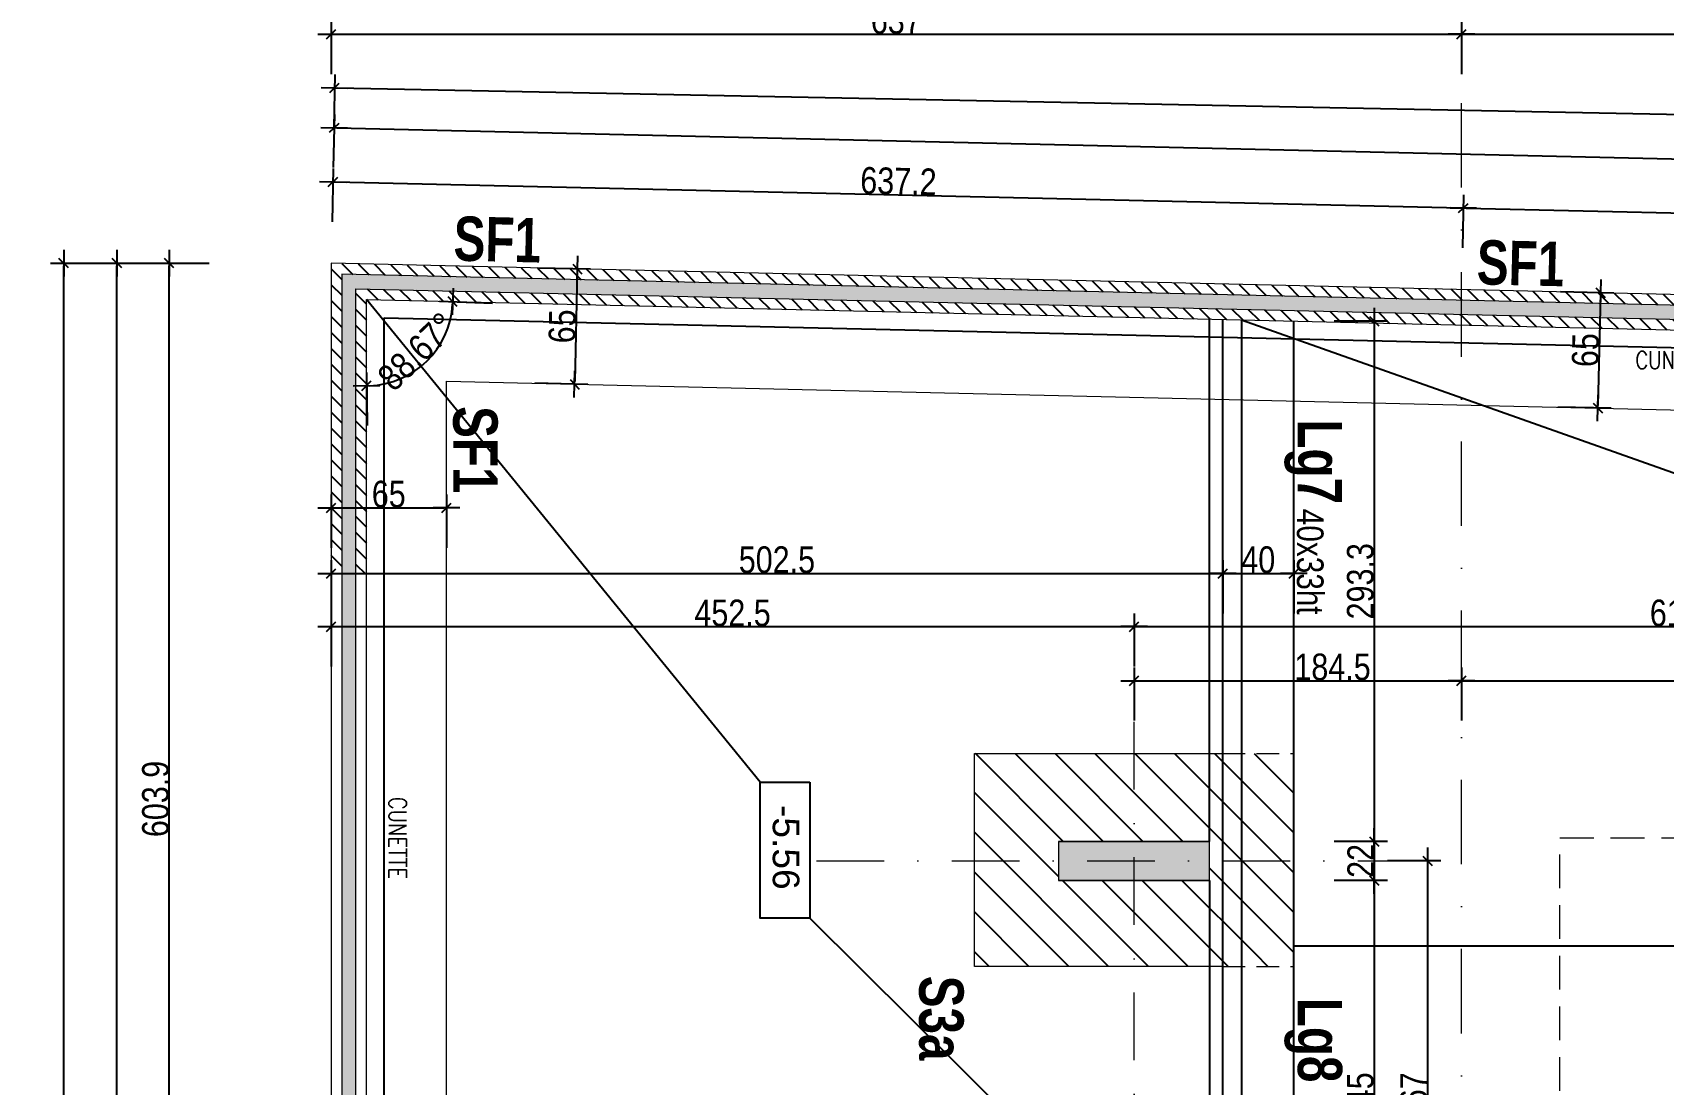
# Model space of a CAD drawing. Header units: centimetres. Extents: x -4990 to 114398, y -61489 to -12305.
# Drawn here: x 65078 to 65997, y -18808 to -18215 of the extents above; entities that cross this region are included whole.
import ezdxf
from ezdxf.enums import TextEntityAlignment as Align

# ---------------------------------------------------------------- set-up
doc = ezdxf.new("R2010")
doc.units = ezdxf.units.CM
doc.header["$LTSCALE"] = 0.5
for name, pattern in [('CACHEX2', [19.05, 12.7, -6.35]), ('TIRETPT2', [12.7, 6.35, -3.175, 0, -3.175]), ('TIRETPTX2', [50.8, 25.4, -12.7, 0, -12.7])]:
    doc.linetypes.add(name, pattern=pattern)
doc.layers.get('DEFPOINTS').update_dxf_attribs({"linetype": 'CONTINUOUS'})
for name, color, linetype in [('01_cote_gen', 4, 'CONTINUOUS'), ('01_linteaux', 2, 'CONTINUOUS'), ('01_poch_murs', 253, 'CONTINUOUS'), ('01_poch_poteaux', 250, 'CONTINUOUS'), ('01_poch_Semelles', 253, 'CONTINUOUS'), ('01_texte', 230, 'CONTINUOUS'), ('AA_COTES', 2, 'CONTINUOUS')]:
    doc.layers.add(name, color=color, linetype=linetype)
for name, color, linetype, lineweight in [('01_murs_coup', 5, 'CONTINUOUS', 60), ('01_sem', 42, 'CONTINUOUS', 15), ('01_tram_axes', 2, 'TIRETPTX2', 9)]:
    doc.layers.add(name, color=color, linetype=linetype, lineweight=lineweight)
doc.styles.add('ARIAL', font='arial.ttf')
doc.styles.add('impact', font='impact.ttf')
doc.styles.add('MATTE_TXT', font='arial.ttf')
doc.styles.add('SIMPLEX1', font='SIMPLEX.shx', dxfattribs={"width": 0.8, "height": 10})
doc.styles.add('STYLE2', font='ARIALN.TTF')
doc.dimstyles.new('JB50', dxfattribs={"dimscale": 0.1, "dimtxt": 150, "dimasz": 15, "dimexe": 0.1, "dimexo": 0.1, "dimgap": 0.09, "dimtad": 1, "dimdec": 1, "dimdsep": 46, "dimtxsty": 'STYLE2', "dimblk1": 'BOND_G', "dimblk2": 'BOND_D', "dimsah": 1, "dimcen": 1.5, "dimdle": 0.01, "dimse1": 1, "dimse2": 1, "dimclrd": 4, "dimclre": 2, "dimclrt": 6, "dimazin": 2, "dimtfac": 2.333333, "dimtdec": 1, "dimtix": 1, "dimtmove": 2, "dimatfit": 3, "dimldrblk": 'BOND_G', "dimfxl": 1, "dimtolj": 1, "dimtzin": 0, "dimarcsym": 0})
pattern_1 = [(315, (86033.132, 37511.667), (4.49012806, 4.49012806), [])]

# ---------------------------------------------------------------- blocks, each defined once
blk = doc.blocks.new('BOND_G')
at = {"layer": 'AA_COTES', "color": 0}
for p, q in [((0, -5), (0, 15)), ((5, 0), (-5, 0)), ((1.77, 1.77), (-1.77, -1.77))]:
    blk.add_line(p, q, dxfattribs=at)
blk = doc.blocks.new('BOND_D')
at = {"layer": 'AA_COTES', "color": 0}
for p, q in [((5, 0), (-5, 0)), ((-1.77, -1.77), (1.77, 1.77)), ((0, 5), (0, -15))]:
    blk.add_line(p, q, dxfattribs=at)
blk = doc.blocks.new('*D1140')
at = {"layer": '01_cote_gen', "color": 4, "lineweight": -2, "transparency": 16777216}
blk.add_line((65155.16, -18947.36), (65155.16, -18346.5), dxfattribs=at)
at = {"layer": 'DEFPOINTS', "color": 0, "transparency": 16777216}
for p in [(65155.16, -18345), (65246.39, -18345), (65177.66, -18948.86)]:
    blk.add_point(p, dxfattribs=at)
at = {"layer": '01_cote_gen', "color": 4, "lineweight": -2, "transparency": 16777216, "xscale": 1.5, "yscale": 1.5, "zscale": 1.5}
for name, p, rotation in [('BOND_D', (65155.16, -18345), 90), ('BOND_G', (65155.16, -18948.86), 270)]:
    blk.add_blockref(name, p, dxfattribs=dict(at, rotation=rotation))
at = {"layer": '01_cote_gen', "color": 6, "transparency": 16777216, "insert": (65147.5, -18646.93), "char_height": 15, "attachment_point": 5, "rotation": 90, "style": 'STYLE2'}
blk.add_mtext('\\A1;603.9', dxfattribs=at)
blk = doc.blocks.new('*D1143')
at = {"layer": '01_cote_gen', "color": 4, "lineweight": -2, "transparency": 16777216}
blk.add_line((65125.75, -19702.36), (65125.75, -18346.5), dxfattribs=at)
at = {"layer": 'DEFPOINTS', "color": 0, "transparency": 16777216}
for p in [(65125.75, -18345), (65246.39, -18345), (65118.25, -19703.86)]:
    blk.add_point(p, dxfattribs=at)
at = {"layer": '01_cote_gen', "color": 4, "lineweight": -2, "transparency": 16777216, "xscale": 1.5, "yscale": 1.5, "zscale": 1.5}
for name, p, rotation in [('BOND_D', (65125.75, -18345), 90), ('BOND_G', (65125.75, -19703.86), 270)]:
    blk.add_blockref(name, p, dxfattribs=dict(at, rotation=rotation))
at = {"layer": '01_cote_gen', "color": 6, "transparency": 16777216, "insert": (65118.08, -19024.43), "char_height": 15, "attachment_point": 5, "rotation": 90, "style": 'STYLE2'}
blk.add_mtext('\\A1;1358.9', dxfattribs=at)
blk = doc.blocks.new('*D1144')
at = {"layer": '01_cote_gen', "color": 4, "lineweight": -2, "transparency": 16777216}
blk.add_line((65095.72, -20890.92), (65095.72, -18346.5), dxfattribs=at)
at = {"layer": 'DEFPOINTS', "color": 0, "transparency": 16777216}
for p in [(65095.72, -18345), (65177.66, -18345), (65177.66, -20892.42)]:
    blk.add_point(p, dxfattribs=at)
at = {"layer": '01_cote_gen', "color": 4, "lineweight": -2, "transparency": 16777216, "xscale": 1.5, "yscale": 1.5, "zscale": 1.5}
for name, p, rotation in [('BOND_D', (65095.72, -18345), 90), ('BOND_G', (65095.72, -20892.42), 270)]:
    blk.add_blockref(name, p, dxfattribs=dict(at, rotation=rotation))
at = {"layer": '01_cote_gen', "color": 6, "transparency": 16777216, "insert": (65088.05, -19618.71), "char_height": 15, "attachment_point": 5, "rotation": 90, "style": 'STYLE2'}
blk.add_mtext('\\A1;2547.4', dxfattribs=at)
blk = doc.blocks.new('*D1145')
at = {"layer": '01_cote_gen', "color": 4, "lineweight": -2, "transparency": 16777216}
blk.add_line((65864.2, -18683.36), (65864.2, -18947.36), dxfattribs=at)
at = {"layer": 'DEFPOINTS', "color": 0, "transparency": 16777216}
for p in [(65865.62, -18681.86), (65864.2, -18948.86), (65865.62, -18948.86)]:
    blk.add_point(p, dxfattribs=at)
at = {"layer": '01_cote_gen', "color": 4, "lineweight": -2, "transparency": 16777216, "xscale": 1.5, "yscale": 1.5, "zscale": 1.5}
for name, p, rotation in [('BOND_G', (65864.2, -18681.86), 90), ('BOND_D', (65864.2, -18948.86), 270)]:
    blk.add_blockref(name, p, dxfattribs=dict(at, rotation=rotation))
at = {"layer": '01_cote_gen', "color": 6, "transparency": 16777216, "insert": (65856.53, -18815.36), "char_height": 15, "attachment_point": 5, "rotation": 90, "style": 'STYLE2'}
blk.add_mtext('\\A1;267', dxfattribs=at)
blk = doc.blocks.new('*D1160')
at = {"layer": '01_cote_gen', "color": 4, "lineweight": -2, "transparency": 16777216}
blk.add_line((65247.9, -18549.82), (65697.4, -18549.82), dxfattribs=at)
at = {"layer": 'DEFPOINTS', "color": 0, "transparency": 16777216}
for p in [(65698.9, -18548.49), (65698.9, -18549.82), (65246.4, -18595.27)]:
    blk.add_point(p, dxfattribs=at)
at = {"layer": '01_cote_gen', "color": 4, "lineweight": -2, "transparency": 16777216, "xscale": 1.5, "yscale": 1.5, "zscale": 1.5, "rotation": 180}
blk.add_blockref('BOND_G', (65246.4, -18549.82), dxfattribs=at)
at = {"layer": '01_cote_gen', "color": 4, "lineweight": -2, "transparency": 16777216, "xscale": 1.5, "yscale": 1.5, "zscale": 1.5}
blk.add_blockref('BOND_D', (65698.9, -18549.82), dxfattribs=at)
at = {"layer": '01_cote_gen', "color": 6, "transparency": 16777216, "insert": (65472.65, -18542.16), "char_height": 15, "attachment_point": 5, "style": 'STYLE2'}
blk.add_mtext('\\A1;452.5', dxfattribs=at)
blk = doc.blocks.new('*D1161')
at = {"layer": '01_cote_gen', "color": 4, "lineweight": -2, "transparency": 16777216}
blk.add_line((65700.4, -18549.82), (66307.4, -18549.82), dxfattribs=at)
at = {"layer": 'DEFPOINTS', "color": 0, "transparency": 16777216}
for p in [(66308.9, -18549.82), (65698.9, -18587.25), (66308.9, -18609.29)]:
    blk.add_point(p, dxfattribs=at)
at = {"layer": '01_cote_gen', "color": 4, "lineweight": -2, "transparency": 16777216, "xscale": 1.5, "yscale": 1.5, "zscale": 1.5, "rotation": 180}
blk.add_blockref('BOND_G', (65698.9, -18549.82), dxfattribs=at)
at = {"layer": '01_cote_gen', "color": 4, "lineweight": -2, "transparency": 16777216, "xscale": 1.5, "yscale": 1.5, "zscale": 1.5}
blk.add_blockref('BOND_D', (66308.9, -18549.82), dxfattribs=at)
at = {"layer": '01_cote_gen', "color": 6, "transparency": 16777216, "insert": (66003.9, -18542.16), "char_height": 15, "attachment_point": 5, "style": 'STYLE2'}
blk.add_mtext('\\A1;610', dxfattribs=at)
blk = doc.blocks.new('*D1162')
at = {"layer": '01_cote_gen', "color": 4, "lineweight": -2, "transparency": 16777216}
blk.add_line((65700.4, -18580.26), (65881.91, -18580.26), dxfattribs=at)
at = {"layer": 'DEFPOINTS', "color": 0, "transparency": 16777216}
for p in [(65883.41, -18580.26), (65698.9, -18595.94), (65883.41, -18595.94)]:
    blk.add_point(p, dxfattribs=at)
at = {"layer": '01_cote_gen', "color": 4, "lineweight": -2, "transparency": 16777216, "xscale": 1.5, "yscale": 1.5, "zscale": 1.5, "rotation": 180}
blk.add_blockref('BOND_G', (65698.9, -18580.26), dxfattribs=at)
at = {"layer": '01_cote_gen', "color": 4, "lineweight": -2, "transparency": 16777216, "xscale": 1.5, "yscale": 1.5, "zscale": 1.5}
blk.add_blockref('BOND_D', (65883.41, -18580.26), dxfattribs=at)
at = {"layer": '01_cote_gen', "color": 6, "transparency": 16777216, "insert": (65810.75, -18572.59), "char_height": 15, "attachment_point": 5, "style": 'STYLE2'}
blk.add_mtext('\\A1;184.5', dxfattribs=at)
blk = doc.blocks.new('*D1163')
at = {"layer": '01_cote_gen', "color": 4, "lineweight": -2, "transparency": 16777216}
blk.add_line((65884.91, -18580.26), (66307.4, -18580.26), dxfattribs=at)
at = {"layer": 'DEFPOINTS', "color": 0, "transparency": 16777216}
for p in [(66308.9, -18570.55), (66308.9, -18580.26), (65883.41, -18587.76)]:
    blk.add_point(p, dxfattribs=at)
at = {"layer": '01_cote_gen', "color": 4, "lineweight": -2, "transparency": 16777216, "xscale": 1.5, "yscale": 1.5, "zscale": 1.5, "rotation": 180}
blk.add_blockref('BOND_G', (65883.41, -18580.26), dxfattribs=at)
at = {"layer": '01_cote_gen', "color": 4, "lineweight": -2, "transparency": 16777216, "xscale": 1.5, "yscale": 1.5, "zscale": 1.5}
blk.add_blockref('BOND_D', (66308.9, -18580.26), dxfattribs=at)
at = {"layer": '01_cote_gen', "color": 6, "transparency": 16777216, "insert": (66096.16, -18572.59), "char_height": 15, "attachment_point": 5, "style": 'STYLE2'}
blk.add_mtext('\\A1;425.5', dxfattribs=at)
blk = doc.blocks.new('*D1186')
at = {"layer": '01_cote_gen', "color": 4, "lineweight": -2, "transparency": 16777216}
blk.add_arc((65266.39, -18365.47), 48.54, 271.77102, 356.89901, dxfattribs=at)
at = {"layer": 'DEFPOINTS', "color": 0, "transparency": 16777216}
for p in [(65266.39, -18365.47), (65315.16, -18366.6), (65266.4, -18400.27), (65290.34, -18407.69)]:
    blk.add_point(p, dxfattribs=at)
at = {"layer": '01_cote_gen', "color": 4, "lineweight": -2, "transparency": 16777216, "xscale": 1.5, "yscale": 1.5, "zscale": 1.5}
for name, p, rotation in [('BOND_D', (65314.92, -18366.59), 87.78436717136383), ('BOND_G', (65266.4, -18414.01), 180.8856593305653)]:
    blk.add_blockref(name, p, dxfattribs=dict(at, rotation=rotation))
at = {"layer": '01_cote_gen', "color": 6, "transparency": 16777216, "insert": (65294.96, -18394.7), "char_height": 15, "attachment_point": 5, "rotation": 44.33501, "style": 'STYLE2'}
blk.add_mtext('\\A1;88.67°', dxfattribs=at)
blk = doc.blocks.new('*D1264')
at = {"layer": '01_cote_gen', "color": 4, "lineweight": -2, "transparency": 16777216}
blk.add_line((65247.9, -18519.83), (65747.4, -18519.83), dxfattribs=at)
at = {"layer": 'DEFPOINTS', "color": 0, "transparency": 16777216}
for p in [(65246.4, -18491.8), (65748.9, -18491.8), (65748.9, -18519.83)]:
    blk.add_point(p, dxfattribs=at)
at = {"layer": '01_cote_gen', "color": 4, "lineweight": -2, "transparency": 16777216, "xscale": 1.5, "yscale": 1.5, "zscale": 1.5, "rotation": 180}
blk.add_blockref('BOND_G', (65246.4, -18519.83), dxfattribs=at)
at = {"layer": '01_cote_gen', "color": 4, "lineweight": -2, "transparency": 16777216, "xscale": 1.5, "yscale": 1.5, "zscale": 1.5}
blk.add_blockref('BOND_D', (65748.9, -18519.83), dxfattribs=at)
at = {"layer": '01_cote_gen', "color": 6, "transparency": 16777216, "insert": (65497.65, -18512.16), "char_height": 15, "attachment_point": 5, "style": 'STYLE2'}
blk.add_mtext('\\A1;502.5', dxfattribs=at)
blk = doc.blocks.new('*D1265')
at = {"layer": '01_cote_gen', "color": 4, "lineweight": -2, "transparency": 16777216}
blk.add_line((65750.4, -18519.83), (65787.4, -18519.83), dxfattribs=at)
at = {"layer": 'DEFPOINTS', "color": 0, "transparency": 16777216}
for p in [(65748.9, -18491.8), (65788.9, -18508.62), (65788.9, -18519.83)]:
    blk.add_point(p, dxfattribs=at)
at = {"layer": '01_cote_gen', "color": 4, "lineweight": -2, "transparency": 16777216, "xscale": 1.5, "yscale": 1.5, "zscale": 1.5, "rotation": 180}
blk.add_blockref('BOND_G', (65748.9, -18519.83), dxfattribs=at)
at = {"layer": '01_cote_gen', "color": 4, "lineweight": -2, "transparency": 16777216, "xscale": 1.5, "yscale": 1.5, "zscale": 1.5}
blk.add_blockref('BOND_D', (65788.9, -18519.83), dxfattribs=at)
at = {"layer": '01_cote_gen', "color": 6, "transparency": 16777216, "insert": (65768.9, -18512.16), "char_height": 15, "attachment_point": 5, "style": 'STYLE2'}
blk.add_mtext('\\A1;40', dxfattribs=at)
blk = doc.blocks.new('*D1271')
at = {"layer": '01_cote_gen', "color": 4, "lineweight": -2, "transparency": 16777216}
blk.add_line((65834.15, -18379.1), (65834.15, -18669.36), dxfattribs=at)
at = {"layer": 'DEFPOINTS', "color": 0, "transparency": 16777216}
for p in [(65803.56, -18377.6), (65756.06, -18670.86), (65834.15, -18670.86)]:
    blk.add_point(p, dxfattribs=at)
at = {"layer": '01_cote_gen', "color": 4, "lineweight": -2, "transparency": 16777216, "xscale": 1.5, "yscale": 1.5, "zscale": 1.5}
for name, p, rotation in [('BOND_G', (65834.15, -18377.6), 90), ('BOND_D', (65834.15, -18670.86), 270)]:
    blk.add_blockref(name, p, dxfattribs=dict(at, rotation=rotation))
at = {"layer": '01_cote_gen', "color": 6, "transparency": 16777216, "insert": (65826.48, -18524.23), "char_height": 15, "attachment_point": 5, "rotation": 90, "style": 'STYLE2'}
blk.add_mtext('\\A1;293.3', dxfattribs=at)
blk = doc.blocks.new('*D1272')
at = {"layer": '01_cote_gen', "color": 4, "lineweight": -2, "transparency": 16777216}
blk.add_line((65834.15, -18672.36), (65834.15, -18691.36), dxfattribs=at)
at = {"layer": 'DEFPOINTS', "color": 0, "transparency": 16777216}
for p in [(65756.06, -18670.86), (65756.06, -18692.86), (65834.15, -18692.86)]:
    blk.add_point(p, dxfattribs=at)
at = {"layer": '01_cote_gen', "color": 4, "lineweight": -2, "transparency": 16777216, "xscale": 1.5, "yscale": 1.5, "zscale": 1.5}
for name, p, rotation in [('BOND_G', (65834.15, -18670.86), 90), ('BOND_D', (65834.15, -18692.86), 270)]:
    blk.add_blockref(name, p, dxfattribs=dict(at, rotation=rotation))
at = {"layer": '01_cote_gen', "color": 6, "transparency": 16777216, "insert": (65826.61, -18681.86), "char_height": 15, "attachment_point": 5, "rotation": 90, "style": 'STYLE2'}
blk.add_mtext('\\A1;22', dxfattribs=at)
blk = doc.blocks.new('*D1273')
at = {"layer": '01_cote_gen', "color": 4, "lineweight": -2, "transparency": 16777216}
blk.add_line((65834.15, -18694.36), (65834.15, -18936.36), dxfattribs=at)
at = {"layer": 'DEFPOINTS', "color": 0, "transparency": 16777216}
for p in [(65756.06, -18692.86), (65725.87, -18937.86), (65834.15, -18937.86)]:
    blk.add_point(p, dxfattribs=at)
at = {"layer": '01_cote_gen', "color": 4, "lineweight": -2, "transparency": 16777216, "xscale": 1.5, "yscale": 1.5, "zscale": 1.5}
for name, p, rotation in [('BOND_G', (65834.15, -18692.86), 90), ('BOND_D', (65834.15, -18937.86), 270)]:
    blk.add_blockref(name, p, dxfattribs=dict(at, rotation=rotation))
at = {"layer": '01_cote_gen', "color": 6, "transparency": 16777216, "insert": (65826.48, -18815.36), "char_height": 15, "attachment_point": 5, "rotation": 90, "style": 'STYLE2'}
blk.add_mtext('\\A1;245', dxfattribs=at)
blk = doc.blocks.new('*D1296')
at = {"layer": '01_cote_gen', "color": 4, "lineweight": -2, "transparency": 16777216}
blk.add_line((65248.96, -18299.09), (65882.97, -18313.81), dxfattribs=at)
at = {"layer": 'DEFPOINTS', "color": 0, "transparency": 16777216}
for p in [(65884.47, -18313.85), (65246.39, -18345), (65883.41, -18359.79)]:
    blk.add_point(p, dxfattribs=at)
at = {"layer": '01_cote_gen', "color": 4, "lineweight": -2, "transparency": 16777216, "xscale": 1.5, "yscale": 1.5, "zscale": 1.5}
for name, p, rotation in [('BOND_G', (65247.46, -18299.05), 178.669729179539), ('BOND_D', (65884.47, -18313.85), 358.669729179539)]:
    blk.add_blockref(name, p, dxfattribs=dict(at, rotation=rotation))
at = {"layer": '01_cote_gen', "color": 6, "transparency": 16777216, "insert": (65566.15, -18298.78), "char_height": 15, "attachment_point": 5, "rotation": 358.66973, "style": 'STYLE2'}
blk.add_mtext('\\A1;637.2', dxfattribs=at)
blk = doc.blocks.new('*D1297')
at = {"layer": '01_cote_gen', "color": 4, "lineweight": -2, "transparency": 16777216}
blk.add_line((65885.97, -18313.88), (66818.12, -18335.53), dxfattribs=at)
at = {"layer": 'DEFPOINTS', "color": 0, "transparency": 16777216}
for p in [(66819.62, -18335.56), (65883.41, -18359.79), (66818.55, -18381.51)]:
    blk.add_point(p, dxfattribs=at)
at = {"layer": '01_cote_gen', "color": 4, "lineweight": -2, "transparency": 16777216, "xscale": 1.5, "yscale": 1.5, "zscale": 1.5}
for name, p, rotation in [('BOND_G', (65884.47, -18313.85), 178.6697291795383), ('BOND_D', (66819.62, -18335.56), 358.6697291795383)]:
    blk.add_blockref(name, p, dxfattribs=dict(at, rotation=rotation))
at = {"layer": '01_cote_gen', "color": 6, "transparency": 16777216, "insert": (66352.22, -18317.04), "char_height": 15, "attachment_point": 5, "rotation": 358.66973, "style": 'STYLE2'}
blk.add_mtext('\\A1;935.4', dxfattribs=at)
blk = doc.blocks.new('*D1298')
at = {"layer": '01_cote_gen', "color": 4, "lineweight": -2, "transparency": 16777216}
blk.add_line((65249.67, -18268.59), (66818.83, -18305.02), dxfattribs=at)
at = {"layer": 'DEFPOINTS', "color": 0, "transparency": 16777216}
for p in [(65247.64, -18291.56), (66820.33, -18305.06), (66819.79, -18328.06)]:
    blk.add_point(p, dxfattribs=at)
at = {"layer": '01_cote_gen', "color": 4, "lineweight": -2, "transparency": 16777216, "xscale": 1.5, "yscale": 1.5, "zscale": 1.5}
for name, p, rotation in [('BOND_G', (65248.17, -18268.55), 178.6697291795386), ('BOND_D', (66820.33, -18305.06), 358.6697291795386)]:
    blk.add_blockref(name, p, dxfattribs=dict(at, rotation=rotation))
at = {"layer": '01_cote_gen', "color": 6, "transparency": 16777216, "insert": (66034.43, -18279.14), "char_height": 15, "attachment_point": 5, "rotation": 358.66973, "style": 'STYLE2'}
blk.add_mtext('\\A1;1572.6', dxfattribs=at)
blk = doc.blocks.new('*D1301')
at = {"layer": '01_cote_gen', "color": 4, "lineweight": -2, "transparency": 16777216}
blk.add_line((65249.84, -18246.16), (67508.34, -18290.62), dxfattribs=at)
at = {"layer": 'DEFPOINTS', "color": 0, "transparency": 16777216}
for p in [(67509.84, -18290.65), (65246.39, -18345), (67507.9, -18389.51)]:
    blk.add_point(p, dxfattribs=at)
at = {"layer": '01_cote_gen', "color": 4, "lineweight": -2, "transparency": 16777216, "xscale": 1.5, "yscale": 1.5, "zscale": 1.5}
for name, p, rotation in [('BOND_G', (65248.34, -18246.14), 178.8724000723822), ('BOND_D', (67509.84, -18290.65), 358.8724000723822)]:
    blk.add_blockref(name, p, dxfattribs=dict(at, rotation=rotation))
at = {"layer": '01_cote_gen', "color": 6, "transparency": 16777216, "insert": (66379.24, -18260.73), "char_height": 15, "attachment_point": 5, "rotation": 358.8724, "style": 'STYLE2'}
blk.add_mtext('\\A1;2261.9', dxfattribs=at)
blk = doc.blocks.new('*D1303')
at = {"layer": '01_cote_gen', "color": 4, "lineweight": -2, "transparency": 16777216}
blk.add_line((65247.89, -18215.84), (65881.91, -18215.84), dxfattribs=at)
at = {"layer": 'DEFPOINTS', "color": 0, "transparency": 16777216}
for p in [(65883.41, -18215.84), (65246.39, -18365), (65883.41, -18477.32)]:
    blk.add_point(p, dxfattribs=at)
at = {"layer": '01_cote_gen', "color": 4, "lineweight": -2, "transparency": 16777216, "xscale": 1.5, "yscale": 1.5, "zscale": 1.5, "rotation": 180}
blk.add_blockref('BOND_G', (65246.39, -18215.84), dxfattribs=at)
at = {"layer": '01_cote_gen', "color": 4, "lineweight": -2, "transparency": 16777216, "xscale": 1.5, "yscale": 1.5, "zscale": 1.5}
blk.add_blockref('BOND_D', (65883.41, -18215.84), dxfattribs=at)
at = {"layer": '01_cote_gen', "color": 6, "transparency": 16777216, "insert": (65564.9, -18208.17), "char_height": 15, "attachment_point": 5, "style": 'STYLE2'}
blk.add_mtext('\\A1;637', dxfattribs=at)
blk = doc.blocks.new('*D1304')
at = {"layer": '01_cote_gen', "color": 4, "lineweight": -2, "transparency": 16777216}
blk.add_line((65884.91, -18215.84), (67506.4, -18215.84), dxfattribs=at)
at = {"layer": 'DEFPOINTS', "color": 0, "transparency": 16777216}
for p in [(67507.9, -18215.84), (65883.41, -18238.34), (67507.9, -18389.51)]:
    blk.add_point(p, dxfattribs=at)
at = {"layer": '01_cote_gen', "color": 4, "lineweight": -2, "transparency": 16777216, "xscale": 1.5, "yscale": 1.5, "zscale": 1.5, "rotation": 180}
blk.add_blockref('BOND_G', (65883.41, -18215.84), dxfattribs=at)
at = {"layer": '01_cote_gen', "color": 4, "lineweight": -2, "transparency": 16777216, "xscale": 1.5, "yscale": 1.5, "zscale": 1.5}
blk.add_blockref('BOND_D', (67507.9, -18215.84), dxfattribs=at)
at = {"layer": '01_cote_gen', "color": 6, "transparency": 16777216, "insert": (66695.65, -18208.17), "char_height": 15, "attachment_point": 5, "style": 'STYLE2'}
blk.add_mtext('\\A1;1624.5', dxfattribs=at)
blk = doc.blocks.new('*D1305')
at = {"layer": '01_cote_gen', "color": 4, "lineweight": -2, "transparency": 16777216}
blk.add_line((65247.89, -18185.78), (67506.4, -18185.78), dxfattribs=at)
at = {"layer": 'DEFPOINTS', "color": 0, "transparency": 16777216}
for p in [(67507.9, -18185.78), (65246.39, -18351.15), (67507.9, -18395.66)]:
    blk.add_point(p, dxfattribs=at)
at = {"layer": '01_cote_gen', "color": 4, "lineweight": -2, "transparency": 16777216, "xscale": 1.5, "yscale": 1.5, "zscale": 1.5, "rotation": 180}
blk.add_blockref('BOND_G', (65246.39, -18185.78), dxfattribs=at)
at = {"layer": '01_cote_gen', "color": 4, "lineweight": -2, "transparency": 16777216, "xscale": 1.5, "yscale": 1.5, "zscale": 1.5}
blk.add_blockref('BOND_D', (67507.9, -18185.78), dxfattribs=at)
at = {"layer": '01_cote_gen', "color": 6, "transparency": 16777216, "insert": (66377.15, -18178.12), "char_height": 15, "attachment_point": 5, "style": 'STYLE2'}
blk.add_mtext('\\A1;2261.5', dxfattribs=at)
blk = doc.blocks.new('*D1323')
at = {"layer": '01_cote_gen', "color": 4, "lineweight": -2, "transparency": 16777216}
blk.add_line((65247.9, -18482.86), (65309.9, -18482.86), dxfattribs=at)
at = {"layer": 'DEFPOINTS', "color": 0, "transparency": 16777216}
for p in [(65246.4, -18489.16), (65311.4, -18482.86), (65311.4, -18497.89)]:
    blk.add_point(p, dxfattribs=at)
at = {"layer": '01_cote_gen', "color": 4, "lineweight": -2, "transparency": 16777216, "xscale": 1.5, "yscale": 1.5, "zscale": 1.5, "rotation": 180}
blk.add_blockref('BOND_G', (65246.4, -18482.86), dxfattribs=at)
at = {"layer": '01_cote_gen', "color": 4, "lineweight": -2, "transparency": 16777216, "xscale": 1.5, "yscale": 1.5, "zscale": 1.5}
blk.add_blockref('BOND_D', (65311.4, -18482.86), dxfattribs=at)
at = {"layer": '01_cote_gen', "color": 6, "transparency": 16777216, "insert": (65278.9, -18475.19), "char_height": 15, "attachment_point": 5, "style": 'STYLE2'}
blk.add_mtext('\\A1;65', dxfattribs=at)
blk = doc.blocks.new('*D1339')
at = {"layer": '01_cote_gen', "color": 4, "lineweight": -2, "transparency": 16777216}
blk.add_line((65385.12, -18349.72), (65383.68, -18411.68), dxfattribs=at)
at = {"layer": 'DEFPOINTS', "color": 0, "transparency": 16777216}
for p in [(65389.22, -18348.31), (65383.64, -18413.18), (65387.71, -18413.28)]:
    blk.add_point(p, dxfattribs=at)
at = {"layer": '01_cote_gen', "color": 4, "lineweight": -2, "transparency": 16777216, "xscale": 1.5, "yscale": 1.5, "zscale": 1.5}
for name, p, rotation in [('BOND_G', (65385.15, -18348.22), 88.66972917953474), ('BOND_D', (65383.64, -18413.18), 268.6697291795347)]:
    blk.add_blockref(name, p, dxfattribs=dict(at, rotation=rotation))
at = {"layer": '01_cote_gen', "color": 6, "transparency": 16777216, "insert": (65376.73, -18380.52), "char_height": 15, "attachment_point": 5, "rotation": 88.66973, "style": 'STYLE2'}
blk.add_mtext('\\A1;65', dxfattribs=at)
blk = doc.blocks.new('*D1340')
at = {"layer": '01_cote_gen', "color": 4, "lineweight": -2, "transparency": 16777216}
blk.add_line((65961.74, -18363.11), (65960.3, -18425.07), dxfattribs=at)
at = {"layer": 'DEFPOINTS', "color": 0, "transparency": 16777216}
for p in [(65965.84, -18361.7), (65960.27, -18426.57), (65964.33, -18426.67)]:
    blk.add_point(p, dxfattribs=at)
at = {"layer": '01_cote_gen', "color": 4, "lineweight": -2, "transparency": 16777216, "xscale": 1.5, "yscale": 1.5, "zscale": 1.5}
for name, p, rotation in [('BOND_G', (65961.77, -18361.61), 88.66972917952833), ('BOND_D', (65960.27, -18426.57), 268.6697291795283)]:
    blk.add_blockref(name, p, dxfattribs=dict(at, rotation=rotation))
at = {"layer": '01_cote_gen', "color": 6, "transparency": 16777216, "insert": (65953.35, -18393.91), "char_height": 15, "attachment_point": 5, "rotation": 88.66973, "style": 'STYLE2'}
blk.add_mtext('\\A1;65', dxfattribs=at)

msp = doc.modelspace()

# ---------------------------------------------------------------- hatches: boundary and pattern name
at = {"layer": '01_poch_murs'}
h = msp.add_hatch(dxfattribs=at)
h.set_pattern_fill('ANSI31', color=256, scale=2, angle=-90)
h.set_pattern_definition(pattern_1)
h.paths.add_polyline_path([(65266.396, -18520.093), (65266.395, -18365.468), (65883.407, -18379.796), (65883.407, -18373.794), (65260.395, -18359.327), (65260.396, -18520.093)], flags=17)
h.paths.add_polyline_path([(65252.396, -18520.093), (65252.395, -18351.139), (65883.407, -18365.792), (65883.407, -18359.79), (65246.395, -18344.998), (65246.395, -18365.003), (65246.396, -18520.093)])
h = msp.add_hatch(color=256, dxfattribs=at)
h.dxf.hatch_style = 1
h.paths.add_polyline_path([(65883.407, -18373.794), (65883.407, -18365.792), (65252.395, -18351.139), (65252.396, -18520.093), (65260.396, -18520.093), (65260.395, -18359.327)])
h = msp.add_hatch(dxfattribs=at)
h.set_pattern_fill('ANSI31', color=256, scale=2, angle=-90)
h.set_pattern_definition(pattern_1)
h.paths.add_polyline_path([(66685.782, -18398.428), (66685.782, -18392.427), (65883.407, -18373.794), (65883.407, -18379.796), (66266.405, -18388.69), (66286.405, -18389.154)])
h.paths.add_polyline_path([(66685.782, -18384.425), (66685.782, -18378.423), (65883.407, -18359.79), (65883.407, -18365.792)])
h = msp.add_hatch(color=256, dxfattribs=at)
h.dxf.hatch_style = 1
h.paths.add_polyline_path([(66628.713, -18391.101), (66628.713, -18383.099), (65883.407, -18365.792), (65883.407, -18373.794)])
h = msp.add_hatch(color=256, dxfattribs=at)
h.dxf.hatch_style = 1
h.paths.add_polyline_path([(65260.402, -19703.865), (65260.396, -18520.093), (65252.396, -18520.093), (65252.402, -19703.865)])
at = {"layer": '01_poch_poteaux'}
h = msp.add_hatch(color=256, dxfattribs=at)
h.dxf.hatch_style = 1
h.paths.add_polyline_path([(65741.401, -18692.865), (65741.401, -18670.865), (65656.405, -18670.865), (65656.405, -18692.865)])
at = {"layer": '01_poch_Semelles', "linetype": 'CACHEX2', "ltscale": 2}
h = msp.add_hatch(dxfattribs=at)
h.set_pattern_fill('ANSI31', color=256, scale=5, angle=-90)
h.set_pattern_definition([(315, (86033.132, 37511.667), (11.22532, 11.22532), [])])
h.paths.add_polyline_path([(65788.638, -18725.044, -0.0026765), (65788.907, -18724.827), (65788.907, -18681.865), (65759.401, -18681.865), (65759.401, -18741.345), (65762.166, -18741.345, -0.273267)])
h.paths.add_polyline_path([(65788.907, -18681.865), (65788.906, -18621.345), (65759.401, -18621.345), (65759.401, -18681.865)])
h.paths.add_polyline_path([(65759.401, -18681.865), (65759.401, -18621.345), (65748.903, -18621.345), (65748.903, -18681.865)])
h.paths.add_polyline_path([(65759.401, -18741.345), (65759.401, -18681.865), (65748.903, -18681.865), (65748.903, -18741.345)])
h.paths.add_polyline_path([(65748.903, -18741.345), (65748.903, -18681.865), (65741.401, -18681.865), (65741.401, -18692.865), (65741.401, -18741.345)])
h.paths.add_polyline_path([(65748.903, -18681.865), (65748.903, -18621.345), (65741.401, -18621.345), (65741.401, -18670.865), (65741.401, -18681.865)])
h.paths.add_polyline_path([(65741.401, -18670.865), (65741.401, -18621.345), (65698.903, -18621.345), (65698.903, -18670.865)])
h.paths.add_polyline_path([(65741.401, -18741.345), (65741.401, -18692.865), (65698.903, -18692.865), (65698.903, -18741.345)])
h.paths.add_polyline_path([(65698.903, -18741.345), (65698.903, -18692.865), (65656.405, -18692.865), (65656.405, -18681.865), (65608.903, -18681.865), (65608.903, -18741.345)])
h.paths.add_polyline_path([(65698.903, -18670.865), (65698.903, -18621.345), (65608.903, -18621.345), (65608.903, -18681.865), (65656.405, -18681.865), (65656.405, -18670.865)])
edge = h.paths.add_edge_path()
edge.add_line((65788.907, -18741.345), (65788.907, -18725.04))
edge.add_arc((65789.202, -18755.604), 30.566, 90.551972, 152.191616)
edge.add_line((65762.166, -18741.345), (65788.907, -18741.345))

# ---------------------------------------------------------------- linework, layer by layer
at = {"layer": '01_linteaux', "linetype": 'Continuous', "lineweight": 0}
for p, q in [((65252.395, -18351.139), (65252.408, -20867.129)), ((66824.41, -18387.644), (65252.395, -18351.139)), ((65260.408, -20866.774), (65260.395, -18359.327)), ((65260.395, -18359.327), (66832.222, -18395.827))]:
    msp.add_line(p, q, dxfattribs=at)
at = {"layer": '01_linteaux'}
for p, q in [((65748.903, -19209.865), (65748.903, -18376.672)), ((65788.913, -19229.865), (65788.903, -18377.601))]:
    msp.add_line(p, q, dxfattribs=at)
at = {"layer": '01_murs_coup', "linetype": 'TIRETPT2', "lineweight": 0, "ltscale": 15}
msp.add_line((65883.407, -19541.865), (65883.407, -18092.334), dxfattribs=at)
at = {"layer": '01_murs_coup', "linetype": 'Continuous', "lineweight": 0}
for p, q in [((65246.395, -18344.998), (65246.395, -18365.003)), ((66818.551, -18381.506), (65246.395, -18344.998)), ((65246.395, -18365.003), (65246.408, -20867.395)), ((65266.398, -18937.865), (65266.395, -18365.468)), ((65266.395, -18365.468), (66266.405, -18388.69)), ((65656.405, -18670.865), (65741.401, -18670.865)), ((65741.401, -18670.865), (65656.405, -18670.865)), ((65656.405, -18670.865), (65656.405, -18692.865)), ((65741.401, -18692.865), (65741.401, -18670.865)), ((65741.401, -18692.865), (65656.405, -18692.865)), ((65656.405, -18692.865), (65741.401, -18692.865))]:
    msp.add_line(p, q, dxfattribs=at)
at = {"layer": '01_sem', "linetype": 'Continuous', "lineweight": 0}
for p, q in [((65311.395, -19178.345), (65311.395, -18411.505)), ((65311.395, -18411.505), (66246.393, -18433.217))]:
    msp.add_line(p, q, dxfattribs=at)
at = {"layer": '01_sem', "linetype": 'CACHEX2', "ltscale": 2}
for p, q in [((65748.91, -18621.345), (65788.91, -18621.345)), ((65748.91, -18741.345), (65788.91, -18741.345))]:
    msp.add_line(p, q, dxfattribs=at)
at = {"layer": '01_sem', "linetype": 'CACHEX2', "ltscale": 3}
for p, q in [((65938.903, -20468.869), (65938.903, -18668.869)), ((65938.903, -18668.869), (66138.903, -18668.869))]:
    msp.add_line(p, q, dxfattribs=at)
at = {"layer": '01_sem', "linetype": 'Continuous', "lineweight": 0}
msp.add_lwpolyline([(65748.903, -18741.345), (65608.903, -18741.345), (65608.903, -18621.345), (65748.903, -18621.345)], dxfattribs=at)
at = {"layer": '01_texte'}
for p, q in [((65488.14, -18637.49), (65266.395, -18365.468)), ((65276.398, -18937.865), (65276.395, -18375.703)), ((65276.395, -18375.703), (66266.173, -18398.687)), ((65741.401, -18670.865), (65741.401, -18376.498)), ((65759.401, -18376.916), (65759.401, -19209.865)), ((66024.34, -18470.93), (65759.401, -18377.079)), ((65741.401, -18692.865), (65741.401, -18937.865)), ((65516.236, -18714.067), (65741.401, -18937.865)), ((66266.405, -18729.865), (65788.907, -18729.865))]:
    msp.add_line(p, q, dxfattribs=at)
msp.add_lwpolyline([(65516.236, -18637.49), (65516.236, -18714.067), (65488.14, -18714.067), (65488.14, -18637.49)], close=True, dxfattribs=at)
at = {"layer": '01_tram_axes', "linetype": 'TIRETPTX2', "ltscale": 3}
for p, q in [((65698.903, -19099.377), (65698.903, -18569.7)), ((65519.89, -18681.865), (65850.962, -18681.865))]:
    msp.add_line(p, q, dxfattribs=at)

# ---------------------------------------------------------------- texts
at = {"layer": '01_texte'}
for s, height, rotation, style, p in [('SF1', 25, 358.669729, 'impact', (65315.23, -18343.459)), ('SF1', 25, 358.669729, 'impact', (65891.854, -18356.849)), ('SF1', 25, 270, 'impact', (65315.241, -18425.545)), ('Lg7', 25, 270, 'impact', (65791.172, -18433.011)), ('-5.56', 15, 270, 'ARIAL', (65495.296, -18650.306)), ('S3a', 25, 270, 'impact', (65577.842, -18746.595)), ('Lg8', 25, 270, 'impact', (65791.172, -18759.016))]:
    msp.add_text(s, height=height, rotation=rotation, dxfattribs=dict(at, style=style)).set_placement(p)
at = {"layer": '01_texte', "style": 'SIMPLEX1', "width": 0.8}
msp.add_text('CUNETTE', height=10, dxfattribs=at).set_placement((65981.434, -18404.533))
at = {"layer": '01_texte', "style": 'MATTE_TXT', "width": 0.8}
msp.add_text('40x33ht', height=15, rotation=270, dxfattribs=at).set_placement((65786.182, -18513.207), align=Align.BOTTOM_CENTER)
at = {"layer": '01_texte', "style": 'SIMPLEX1', "width": 0.8}
msp.add_text('CUNETTE', height=10, rotation=270, dxfattribs=at).set_placement((65278.952, -18645.744))

# ---------------------------------------------------------------- dimensions: what is measured, and where the dimension line sits
at = {"layer": '01_cote_gen'}
for base, p1, p2, picture, middle in [((67507.896, -18185.784), (65246.395, -18351.15), (67507.896, -18395.662), '*D1305', (66377.145, -18178.116)), ((65883.407, -18215.84), (65246.395, -18365.003), (65883.407, -18477.317), '*D1303', (65564.901, -18208.172)), ((67507.896, -18215.84), (65883.407, -18238.34), (67507.896, -18389.511), '*D1304', (66695.652, -18208.172)), ((65311.395, -18482.859), (65246.396, -18489.156), (65311.395, -18497.891), '*D1323', (65278.895, -18475.191)), ((65748.903, -18519.831), (65246.396, -18491.797), (65748.903, -18491.797), '*D1264', (65497.649, -18512.163)), ((65788.905, -18519.831), (65748.903, -18491.797), (65788.905, -18508.617), '*D1265', (65768.904, -18512.163)), ((65698.903, -18549.823), (65246.396, -18595.266), (65698.903, -18548.486), '*D1160', (65472.65, -18542.155)), ((66308.905, -18549.823), (65698.903, -18587.246), (66308.905, -18609.289), '*D1161', (66003.904, -18542.155)), ((66308.905, -18580.262), (65883.407, -18587.762), (66308.905, -18570.548), '*D1163', (66096.156, -18572.594))]:
    dim = msp.add_linear_dim(base=base, p1=p1, p2=p2, dimstyle='JB50', dxfattribs=at)
    dim.commit()
    dim.dimension.update_dxf_attribs({"geometry": picture, "text_midpoint": middle})
for p1, p2, distance, picture, middle in [((65246.395, -18344.998), (67507.896, -18389.511), 98.882, '*D1301', (66379.242, -18260.725)), ((65247.636, -18291.555), (66819.792, -18328.063), 23.01, '*D1298', (66034.426, -18279.14)), ((65246.395, -18344.998), (65883.407, -18359.79), 45.957, '*D1296', (65566.146, -18298.784)), ((65883.407, -18359.79), (66818.551, -18381.506), 45.957, '*D1297', (66352.224, -18317.038)), ((65389.217, -18348.314), (65387.708, -18413.277), -4.068, '*D1339', (65376.73, -18380.523)), ((65965.842, -18361.705), (65964.333, -18426.667), -4.068, '*D1340', (65953.355, -18393.914))]:
    dim = msp.add_aligned_dim(p1=p1, p2=p2, distance=distance, dimstyle='JB50', dxfattribs=at)
    dim.commit()
    dim.dimension.update_dxf_attribs({"geometry": picture, "text_midpoint": middle})
for base, p1, p2, picture, middle in [((65095.718, -18344.998), (65177.664, -20892.42), (65177.664, -18344.998), '*D1144', (65088.05, -19618.709)), ((65125.745, -18344.998), (65118.245, -19703.865), (65246.395, -18344.998), '*D1143', (65118.078, -19024.431)), ((65155.164, -18344.998), (65177.664, -18948.865), (65246.395, -18344.998), '*D1140', (65147.497, -18646.931)), ((65834.148, -18670.865), (65803.561, -18377.601), (65756.059, -18670.865), '*D1271', (65826.481, -18524.233)), ((65834.148, -18692.865), (65756.059, -18670.865), (65756.059, -18692.865), '*D1272', (65826.609, -18681.865)), ((65864.195, -18948.865), (65865.62, -18681.865), (65865.62, -18948.865), '*D1145', (65856.527, -18815.365)), ((65834.148, -18937.865), (65756.059, -18692.865), (65725.871, -18937.865), '*D1273', (65826.481, -18815.365))]:
    dim = msp.add_linear_dim(base=base, p1=p1, p2=p2, angle=270, dimstyle='JB50', dxfattribs=at)
    dim.commit()
    dim.dimension.update_dxf_attribs({"geometry": picture, "text_midpoint": middle})
dim = msp.add_angular_dim_3p(base=(65290.338, -18407.689), center=(65266.395, -18365.468), p1=(65315.16, -18366.6), p2=(65266.395, -18400.268), dimstyle='JB50', dxfattribs=at)
dim.commit()
dim.dimension.update_dxf_attribs({"geometry": '*D1186', "text_midpoint": (65294.957, -18394.701)})
dim = msp.add_linear_dim(base=(65883.407, -18580.262), p1=(65698.903, -18595.941), p2=(65883.407, -18595.941), dimstyle='JB50', dxfattribs=at)
dim.commit()
dim.dimension.update_dxf_attribs({"geometry": '*D1162', "text_midpoint": (65810.749, -18572.594), "dimtype": 160})

doc.saveas('drawing.dxf')
